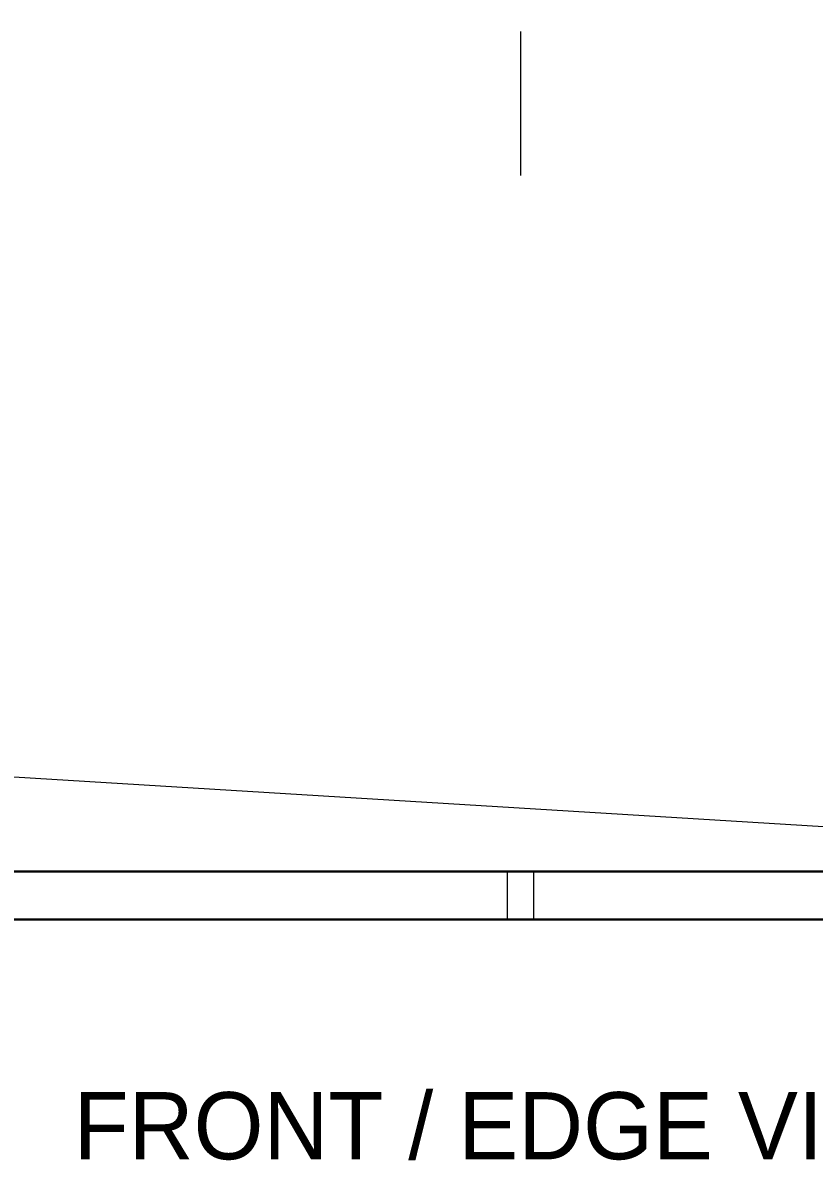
# Model space of a CAD drawing. Header units: millimetres. Extents: x 7 to 445, y 7 to 290.
# Drawn here: x 114.26 to 147.23, y 57.96 to 105.37 of the extents above; entities that cross this region are included whole.
import ezdxf
from ezdxf.enums import TextEntityAlignment as Align

# ---------------------------------------------------------------- set-up
doc = ezdxf.new("R2010")
doc.units = ezdxf.units.MM
doc.linetypes.add('CENTER_STD', pattern=[9, 6, -1, 1, -1])
doc.linetypes.add('DASHED_STD', pattern=[3, 2, -1])
for name, color, linetype, lineweight in [('CENTER', 7, 'CENTER_STD', 13), ('GDT', 7, 'Continuous', 20), ('HIDDEN', 7, 'DASHED_STD', 13), ('NOTES', 7, 'Continuous', 18), ('VISIBLE', 7, 'Continuous', 30)]:
    doc.layers.add(name, color=color, linetype=linetype, lineweight=lineweight)

msp = doc.modelspace()

# ---------------------------------------------------------------- linework, layer by layer
at = {"layer": 'CENTER'}
for p, q in [((135, 99), (135, 251)), ((30, 68), (240, 68))]:
    msp.add_line(p, q, dxfattribs=at)
at = {"layer": 'GDT'}
msp.add_line((15, 80), (178, 70), dxfattribs=at)
at = {"layer": 'HIDDEN'}
for points in [[(204, 70), (202.27, 70), (197.167, 70), (188.946, 70), (178.021, 70), (164.938, 70), (150.354, 70), (135, 70), (119.646, 70), (105.062, 70), (91.979, 70), (81.054, 70), (72.833, 70), (67.73, 70), (66, 70)], [(72, 70), (73.58, 70), (78.239, 70), (85.745, 70), (95.72, 70), (107.665, 70), (120.981, 70), (135, 70), (149.019, 70), (162.335, 70), (174.28, 70), (184.255, 70), (191.761, 70), (196.42, 70), (198, 70)], [(198, 70), (196.42, 70), (191.761, 70), (184.255, 70), (174.28, 70), (162.335, 70), (149.019, 70), (135, 70), (120.981, 70), (107.665, 70), (95.72, 70), (85.745, 70), (78.239, 70), (73.58, 70), (72, 70)], [(134.45, 68), (134.45, 70)], [(134.45, 70), (134.464, 70), (134.504, 70), (134.57, 70), (134.657, 70), (134.761, 70), (134.878, 70), (135, 70), (135.122, 70), (135.239, 70), (135.343, 70), (135.43, 70), (135.496, 70), (135.536, 70), (135.55, 70)], [(135.55, 70), (135.536, 70), (135.496, 70), (135.43, 70), (135.343, 70), (135.239, 70), (135.122, 70), (135, 70), (134.878, 70), (134.761, 70), (134.657, 70), (134.57, 70), (134.504, 70), (134.464, 70), (134.45, 70)], [(135.55, 68), (135.55, 70)], [(66, 68), (67.73, 68), (72.833, 68), (81.054, 68), (91.979, 68), (105.062, 68), (119.646, 68), (135, 68), (150.354, 68), (164.938, 68), (178.021, 68), (188.946, 68), (197.167, 68), (202.27, 68), (204, 68)], [(72, 68), (73.58, 68), (78.239, 68), (85.745, 68), (95.72, 68), (107.665, 68), (120.981, 68), (135, 68), (149.019, 68), (162.335, 68), (174.28, 68), (184.255, 68), (191.761, 68), (196.42, 68), (198, 68)], [(198, 68), (196.42, 68), (191.761, 68), (184.255, 68), (174.28, 68), (162.335, 68), (149.019, 68), (135, 68), (120.981, 68), (107.665, 68), (95.72, 68), (85.745, 68), (78.239, 68), (73.58, 68), (72, 68)], [(134.45, 68), (134.464, 68), (134.504, 68), (134.57, 68), (134.657, 68), (134.761, 68), (134.878, 68), (135, 68), (135.122, 68), (135.239, 68), (135.343, 68), (135.43, 68), (135.496, 68), (135.536, 68), (135.55, 68)], [(135.55, 68), (135.536, 68), (135.496, 68), (135.43, 68), (135.343, 68), (135.239, 68), (135.122, 68), (135, 68), (134.878, 68), (134.761, 68), (134.657, 68), (134.57, 68), (134.504, 68), (134.464, 68), (134.45, 68)]]:
    msp.add_lwpolyline(points, dxfattribs=at)
at = {"layer": 'VISIBLE'}
for points in [[(66, 70), (67.73, 70), (72.833, 70), (81.054, 70), (91.979, 70), (105.062, 70), (119.646, 70), (135, 70), (150.354, 70), (164.938, 70), (178.021, 70), (188.946, 70), (197.167, 70), (202.27, 70), (204, 70)], [(204, 68), (202.27, 68), (197.167, 68), (188.946, 68), (178.021, 68), (164.938, 68), (150.354, 68), (135, 68), (119.646, 68), (105.062, 68), (91.979, 68), (81.054, 68), (72.833, 68), (67.73, 68), (66, 68)]]:
    msp.add_lwpolyline(points, dxfattribs=at)

# ---------------------------------------------------------------- texts
at = {"layer": 'NOTES'}
msp.add_text('FRONT / EDGE VIEW', height=2.8, dxfattribs=at).set_placement((135, 58), align=Align.CENTER)

doc.saveas('drawing.dxf')
